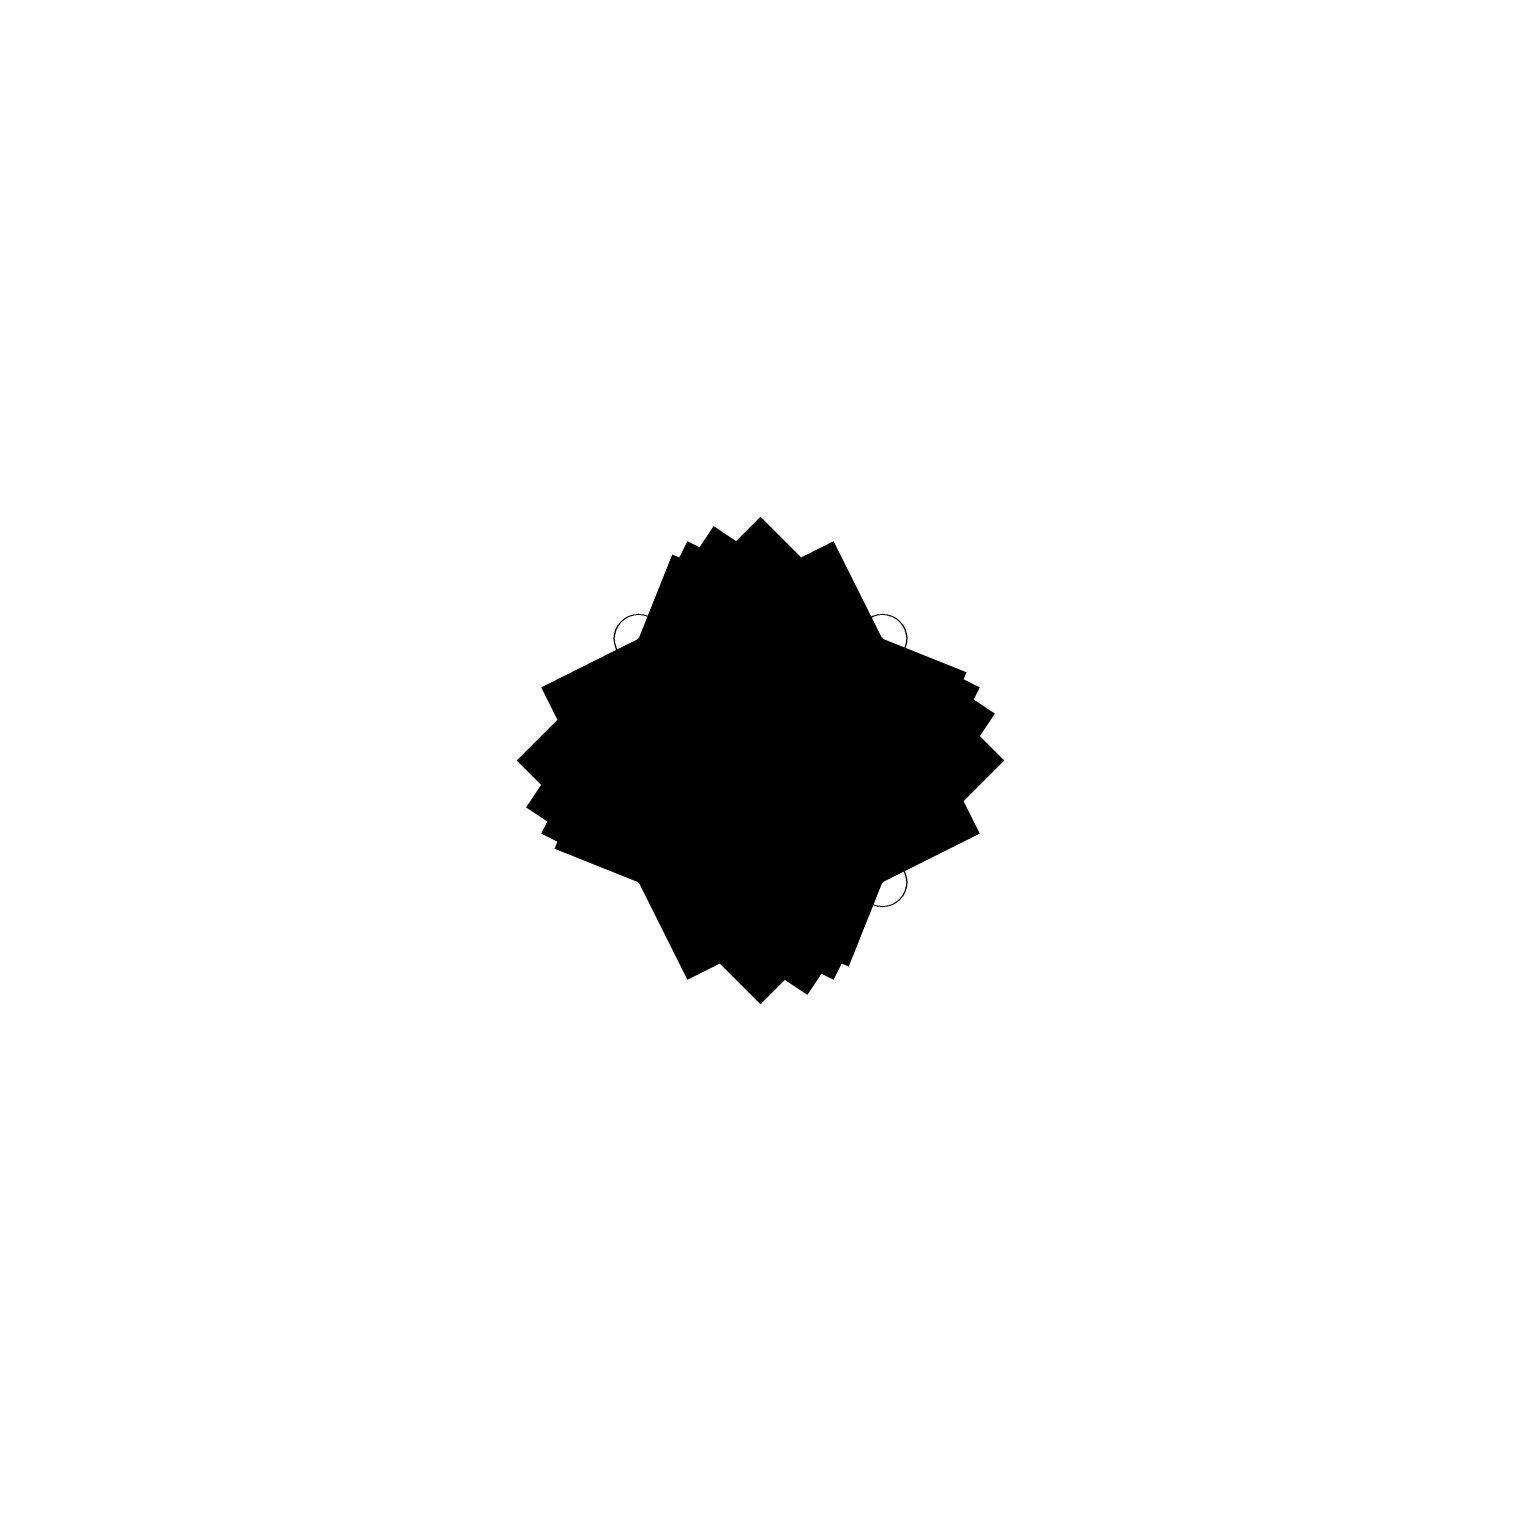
# Model space of a CAD drawing. Header units: metres. Extents: x -9000 to 9000, y -9000 to 9000.
import ezdxf

# ---------------------------------------------------------------- set-up
doc = ezdxf.new("R2010")
doc.units = ezdxf.units.M

msp = doc.modelspace()

# ---------------------------------------------------------------- linework, layer by layer
for points in [[(-1500, -1500, 15000, 0, 0), (1500, -1500, 15000, 0, 0), (1500, 1500, 15000, 0, 0), (-1500, 1500, 15000, 0, 0), (-1500, -1500, 15000, 0, 0)], [(-1500, -1500, 12000, 0, 0), (1500, -1500, 12000, 0, 0), (1500, 1500, 12000, 0, 0), (-1500, 1500, 12000, 0, 0), (-1500, -1500, 12000, 0, 0)], [(-1500, -1500, 9000, 0, 0), (1500, -1500, 9000, 0, 0), (1500, 1500, 9000, 0, 0), (-1500, 1500, 9000, 0, 0), (-1500, -1500, 9000, 0, 0)], [(-1500, -1500, 6000, 0, 0), (1500, -1500, 6000, 0, 0), (1500, 1500, 6000, 0, 0), (-1500, 1500, 6000, 0, 0), (-1500, -1500, 6000, 0, 0)], [(-1500, -1500, 3000, 0, 0), (1500, -1500, 3000, 0, 0), (1500, 1500, 3000, 0, 0), (-1500, 1500, 3000, 0, 0), (-1500, -1500, 3000, 0, 0)]]:
    msp.add_lwpolyline(points, format="xyseb")
msp.add_lwpolyline([(-1500, -1500), (1500, -1500), (1500, 1500), (-1500, 1500), (-1500, -1500)])
for centre in [(-1500, 1500, 3000), (-1500, 1500, 6000), (-1500, 1500, 9000), (-1500, 1500, 12000), (-1500, 1500, 15000), (1500, 1500, 3000), (1500, 1500, 6000), (1500, 1500, 9000), (1500, 1500, 12000), (1500, 1500, 15000), (1500, -1500, 3000), (1500, -1500, 3000), (1500, -1500, 6000), (1500, -1500, 6000), (1500, -1500, 9000), (1500, -1500, 9000), (1500, -1500, 12000), (1500, -1500, 12000), (1500, -1500, 15000), (1500, -1500, 15000)]:
    msp.add_circle(centre, 300)

doc.saveas('drawing.dxf')
